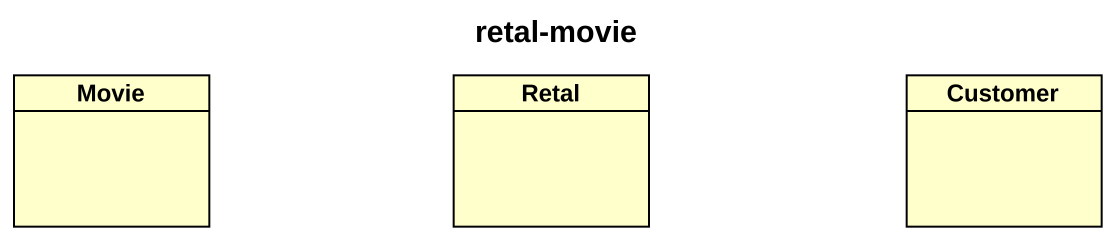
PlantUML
@startuml
title retal-movie
hide circle
hide empty members
class Movie
class Retal
class Customer
@enduml
